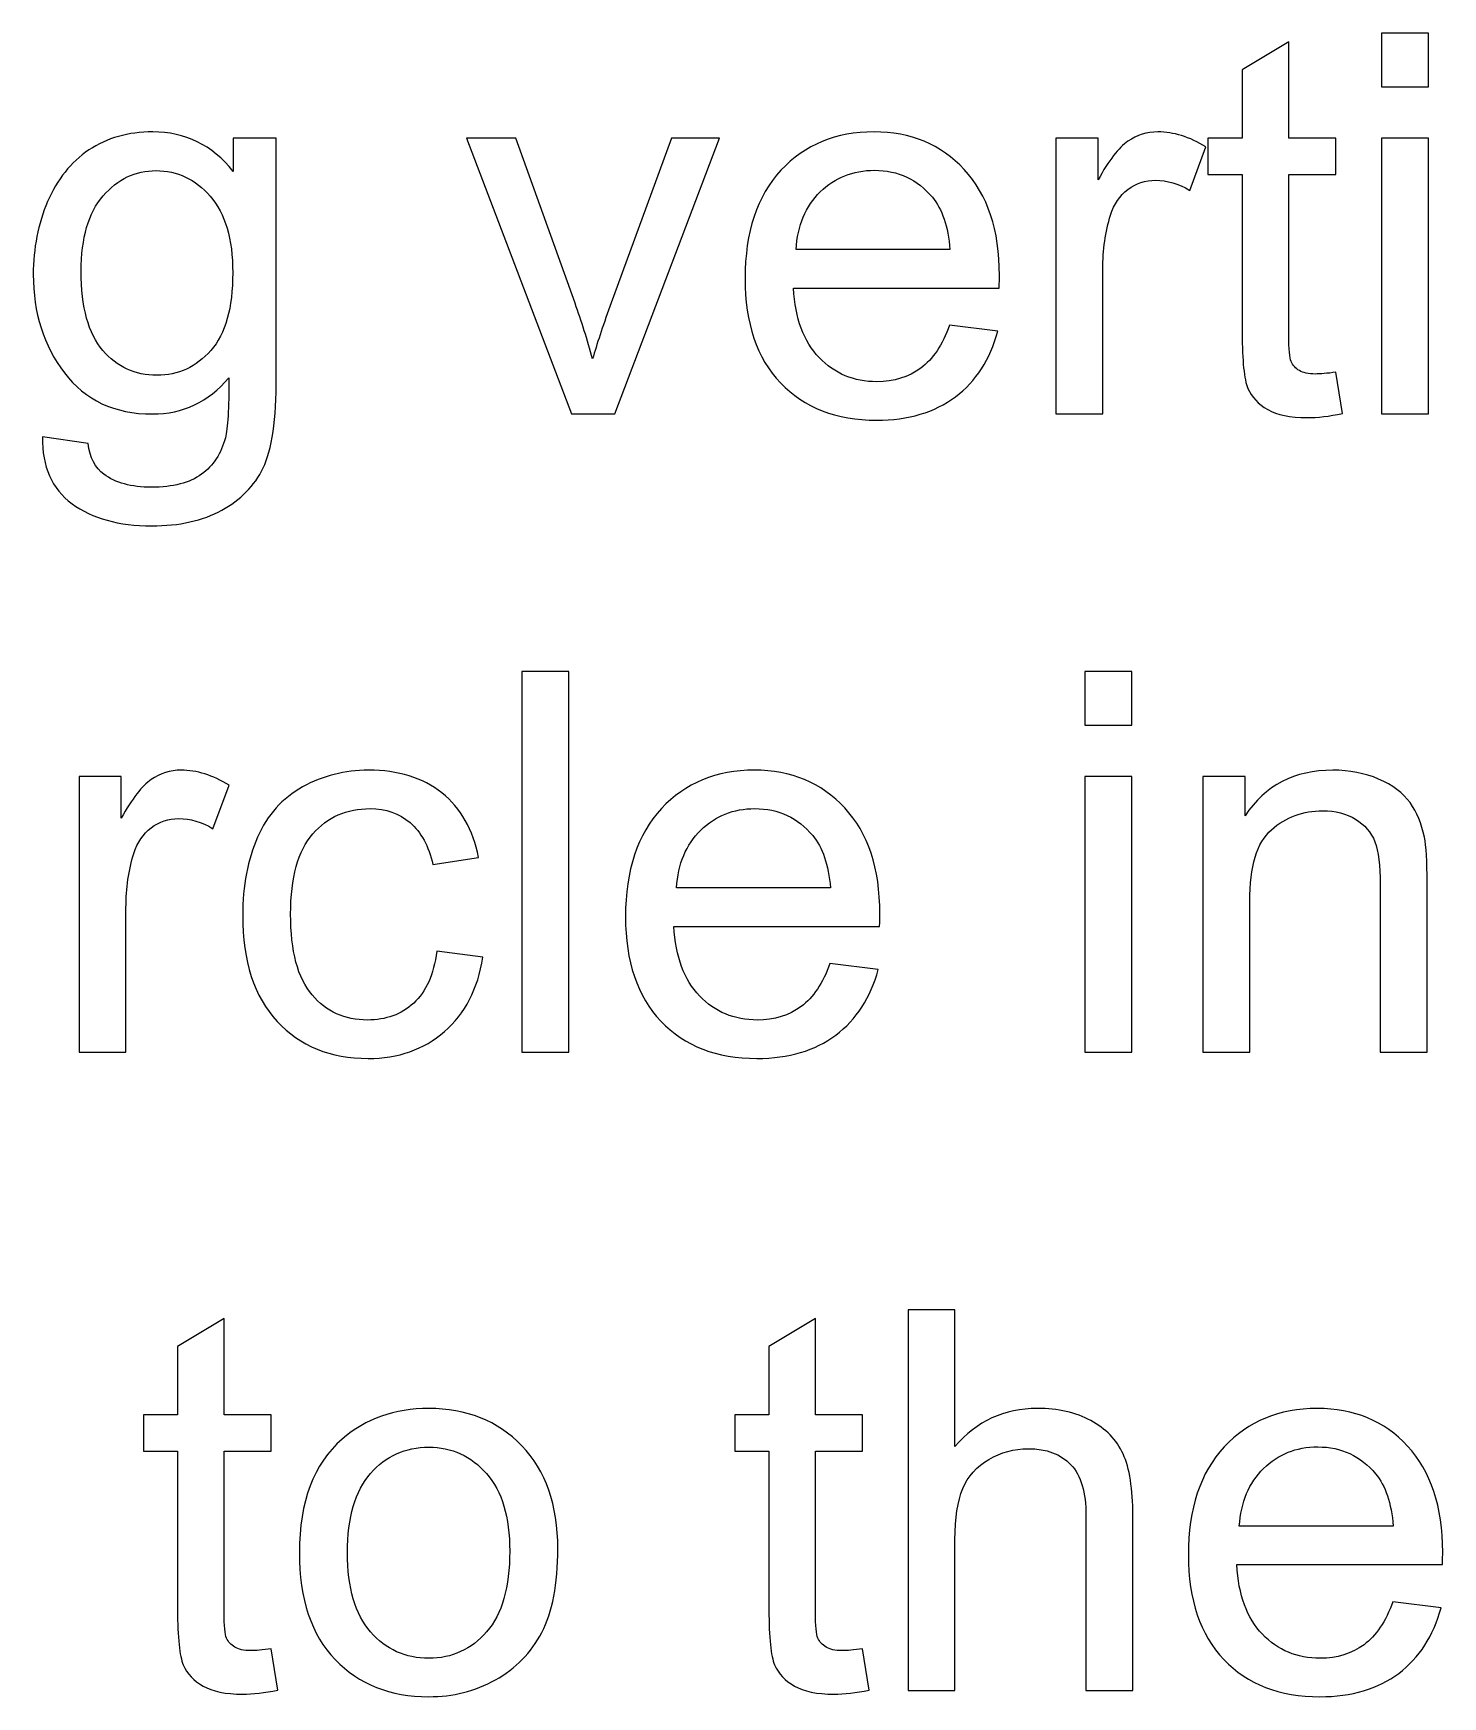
# Model space of a CAD drawing. Header units: centimetres. Extents: x -233 to -82, y 123 to 153.
# Drawn here: x -165.682 to -164.748, y 148.285 to 149.388 of the extents above; entities that cross this region are included whole.
import ezdxf

# ---------------------------------------------------------------- set-up
doc = ezdxf.new("R2010")
doc.units = ezdxf.units.CM
doc.header["$MEASUREMENT"] = 0
doc.layers.add('layer 1', color=7, linetype='Continuous')

msp = doc.modelspace()

# ---------------------------------------------------------------- linework, layer by layer
at = {"layer": 'layer 1'}
for points, knots in [([(-164.788, 149.35285), (-164.788, 149.35285), (-164.788, 149.38845), (-164.788, 149.38845), (-164.788, 149.38845), (-164.788, 149.38845), (-164.757, 149.38845), (-164.757, 149.38845), (-164.757, 149.38845), (-164.757, 149.38845), (-164.757, 149.35285), (-164.757, 149.35285), (-164.757, 149.35285), (-164.757, 149.35285), (-164.788, 149.35285), (-164.788, 149.35285)], [0, 0, 0, 0, 0.2, 0.2, 0.2, 0.2, 0.4, 0.4, 0.4, 0.4, 0.6, 0.6, 0.6, 0.6, 1, 1, 1, 1]), ([(-164.8184, 149.16365), (-164.8184, 149.16365), (-164.814, 149.13625), (-164.814, 149.13625), (-164.814, 149.13625), (-164.8227, 149.13445), (-164.8305, 149.13355), (-164.8374, 149.13355), (-164.8374, 149.13355), (-164.8487, 149.13355), (-164.8574, 149.13535), (-164.8636, 149.13895), (-164.8636, 149.13895), (-164.8698, 149.14245), (-164.8742, 149.14715), (-164.8767, 149.15295), (-164.8767, 149.15295), (-164.8792, 149.15875), (-164.8805, 149.17095), (-164.8805, 149.18955), (-164.8805, 149.18955), (-164.8805, 149.18955), (-164.8805, 149.29475), (-164.8805, 149.29475), (-164.8805, 149.29475), (-164.8805, 149.29475), (-164.9032, 149.29475), (-164.9032, 149.29475), (-164.9032, 149.29475), (-164.9032, 149.29475), (-164.9032, 149.31885), (-164.9032, 149.31885), (-164.9032, 149.31885), (-164.9032, 149.31885), (-164.8805, 149.31885), (-164.8805, 149.31885), (-164.8805, 149.31885), (-164.8805, 149.31885), (-164.8805, 149.36415), (-164.8805, 149.36415), (-164.8805, 149.36415), (-164.8805, 149.36415), (-164.8496, 149.38275), (-164.8496, 149.38275), (-164.8496, 149.38275), (-164.8496, 149.38275), (-164.8496, 149.31885), (-164.8496, 149.31885), (-164.8496, 149.31885), (-164.8496, 149.31885), (-164.8184, 149.31885), (-164.8184, 149.31885), (-164.8184, 149.31885), (-164.8184, 149.31885), (-164.8184, 149.29475), (-164.8184, 149.29475), (-164.8184, 149.29475), (-164.8184, 149.29475), (-164.8496, 149.29475), (-164.8496, 149.29475), (-164.8496, 149.29475), (-164.8496, 149.29475), (-164.8496, 149.18775), (-164.8496, 149.18775), (-164.8496, 149.18775), (-164.8496, 149.17895), (-164.8491, 149.17325), (-164.848, 149.17075), (-164.848, 149.17075), (-164.8469, 149.16825), (-164.8451, 149.16625), (-164.8426, 149.16475), (-164.8426, 149.16475), (-164.8401, 149.16325), (-164.8366, 149.16245), (-164.8321, 149.16245), (-164.8321, 149.16245), (-164.8286, 149.16245), (-164.8241, 149.16285), (-164.8184, 149.16365)], [0, 0, 0, 0, 0.047619, 0.047619, 0.047619, 0.047619, 0.0952381, 0.0952381, 0.0952381, 0.0952381, 0.1428571, 0.1428571, 0.1428571, 0.1428571, 0.1904762, 0.1904762, 0.1904762, 0.1904762, 0.2380952, 0.2380952, 0.2380952, 0.2380952, 0.2857143, 0.2857143, 0.2857143, 0.2857143, 0.3333333, 0.3333333, 0.3333333, 0.3333333, 0.3809524, 0.3809524, 0.3809524, 0.3809524, 0.4285714, 0.4285714, 0.4285714, 0.4285714, 0.4761905, 0.4761905, 0.4761905, 0.4761905, 0.5238095, 0.5238095, 0.5238095, 0.5238095, 0.5714286, 0.5714286, 0.5714286, 0.5714286, 0.6190476, 0.6190476, 0.6190476, 0.6190476, 0.6666667, 0.6666667, 0.6666667, 0.6666667, 0.7142857, 0.7142857, 0.7142857, 0.7142857, 0.7619048, 0.7619048, 0.7619048, 0.7619048, 0.8095238, 0.8095238, 0.8095238, 0.8095238, 0.8571429, 0.8571429, 0.8571429, 0.8571429, 0.9047619, 0.9047619, 0.9047619, 0.9047619, 1, 1, 1, 1]), ([(-165.6761, 149.12075), (-165.6761, 149.12075), (-165.646, 149.11635), (-165.646, 149.11635), (-165.646, 149.11635), (-165.6447, 149.10705), (-165.6412, 149.10025), (-165.6355, 149.09595), (-165.6355, 149.09595), (-165.6278, 149.09025), (-165.6173, 149.08735), (-165.604, 149.08735), (-165.604, 149.08735), (-165.5896, 149.08735), (-165.5785, 149.09025), (-165.5707, 149.09595), (-165.5707, 149.09595), (-165.5629, 149.10165), (-165.5576, 149.10975), (-165.5549, 149.12015), (-165.5549, 149.12015), (-165.5533, 149.12645), (-165.5525, 149.13965), (-165.5526, 149.15985), (-165.5526, 149.15985), (-165.5661, 149.14395), (-165.583, 149.13595), (-165.6033, 149.13595), (-165.6033, 149.13595), (-165.6284, 149.13595), (-165.6479, 149.14505), (-165.6616, 149.16315), (-165.6616, 149.16315), (-165.6754, 149.18125), (-165.6823, 149.20305), (-165.6823, 149.22845), (-165.6823, 149.22845), (-165.6823, 149.24595), (-165.6791, 149.26205), (-165.6728, 149.27685), (-165.6728, 149.27685), (-165.6665, 149.29155), (-165.6574, 149.30295), (-165.6454, 149.31105), (-165.6454, 149.31105), (-165.6334, 149.31905), (-165.6193, 149.32305), (-165.6031, 149.32305), (-165.6031, 149.32305), (-165.5815, 149.32305), (-165.5637, 149.31435), (-165.5497, 149.29685), (-165.5497, 149.29685), (-165.5497, 149.29685), (-165.5497, 149.31885), (-165.5497, 149.31885), (-165.5497, 149.31885), (-165.5497, 149.31885), (-165.5211, 149.31885), (-165.5211, 149.31885), (-165.5211, 149.31885), (-165.5211, 149.31885), (-165.5211, 149.16075), (-165.5211, 149.16075), (-165.5211, 149.16075), (-165.5211, 149.13225), (-165.524, 149.11205), (-165.5298, 149.10015), (-165.5298, 149.10015), (-165.5356, 149.08825), (-165.5448, 149.07895), (-165.5573, 149.07205), (-165.5573, 149.07205), (-165.5699, 149.06515), (-165.5854, 149.06175), (-165.6038, 149.06175), (-165.6038, 149.06175), (-165.6256, 149.06175), (-165.6432, 149.06665), (-165.6566, 149.07645), (-165.6566, 149.07645), (-165.6701, 149.08625), (-165.6766, 149.10105), (-165.6761, 149.12075)], [0, 0, 0, 0, 0.0454545, 0.0454545, 0.0454545, 0.0454545, 0.0909091, 0.0909091, 0.0909091, 0.0909091, 0.1363636, 0.1363636, 0.1363636, 0.1363636, 0.1818182, 0.1818182, 0.1818182, 0.1818182, 0.2272727, 0.2272727, 0.2272727, 0.2272727, 0.2727273, 0.2727273, 0.2727273, 0.2727273, 0.3181818, 0.3181818, 0.3181818, 0.3181818, 0.3636364, 0.3636364, 0.3636364, 0.3636364, 0.4090909, 0.4090909, 0.4090909, 0.4090909, 0.4545455, 0.4545455, 0.4545455, 0.4545455, 0.5, 0.5, 0.5, 0.5, 0.5454545, 0.5454545, 0.5454545, 0.5454545, 0.5909091, 0.5909091, 0.5909091, 0.5909091, 0.6363636, 0.6363636, 0.6363636, 0.6363636, 0.6818182, 0.6818182, 0.6818182, 0.6818182, 0.7272727, 0.7272727, 0.7272727, 0.7272727, 0.7727273, 0.7727273, 0.7727273, 0.7727273, 0.8181818, 0.8181818, 0.8181818, 0.8181818, 0.8636364, 0.8636364, 0.8636364, 0.8636364, 0.9090909, 0.9090909, 0.9090909, 0.9090909, 1, 1, 1, 1]), ([(-165.3254, 149.13595), (-165.3254, 149.13595), (-165.395, 149.31885), (-165.395, 149.31885), (-165.395, 149.31885), (-165.395, 149.31885), (-165.3623, 149.31885), (-165.3623, 149.31885), (-165.3623, 149.31885), (-165.3623, 149.31885), (-165.323, 149.20935), (-165.323, 149.20935), (-165.323, 149.20935), (-165.3187, 149.19745), (-165.3148, 149.18515), (-165.3113, 149.17245), (-165.3113, 149.17245), (-165.3086, 149.18215), (-165.3047, 149.19375), (-165.2998, 149.20725), (-165.2998, 149.20725), (-165.2998, 149.20725), (-165.2591, 149.31885), (-165.2591, 149.31885), (-165.2591, 149.31885), (-165.2591, 149.31885), (-165.2272, 149.31885), (-165.2272, 149.31885), (-165.2272, 149.31885), (-165.2272, 149.31885), (-165.2965, 149.13595), (-165.2965, 149.13595), (-165.2965, 149.13595), (-165.2965, 149.13595), (-165.3254, 149.13595), (-165.3254, 149.13595)], [0, 0, 0, 0, 0.1, 0.1, 0.1, 0.1, 0.2, 0.2, 0.2, 0.2, 0.3, 0.3, 0.3, 0.3, 0.4, 0.4, 0.4, 0.4, 0.5, 0.5, 0.5, 0.5, 0.6, 0.6, 0.6, 0.6, 0.7, 0.7, 0.7, 0.7, 0.8, 0.8, 0.8, 0.8, 1, 1, 1, 1]), ([(-165.0746, 149.19485), (-165.0746, 149.19485), (-165.0426, 149.19085), (-165.0426, 149.19085), (-165.0426, 149.19085), (-165.0477, 149.17215), (-165.057, 149.15765), (-165.0707, 149.14735), (-165.0707, 149.14735), (-165.0844, 149.13705), (-165.1018, 149.13185), (-165.123, 149.13185), (-165.123, 149.13185), (-165.1498, 149.13185), (-165.171, 149.14005), (-165.1867, 149.15655), (-165.1867, 149.15655), (-165.2024, 149.17305), (-165.2102, 149.19615), (-165.2102, 149.22585), (-165.2102, 149.22585), (-165.2102, 149.25665), (-165.2023, 149.28055), (-165.1864, 149.29755), (-165.1864, 149.29755), (-165.1705, 149.31455), (-165.15, 149.32305), (-165.1247, 149.32305), (-165.1247, 149.32305), (-165.1003, 149.32305), (-165.0803, 149.31475), (-165.0648, 149.29805), (-165.0648, 149.29805), (-165.0493, 149.28135), (-165.0415, 149.25795), (-165.0415, 149.22775), (-165.0415, 149.22775), (-165.0415, 149.22595), (-165.0416, 149.22315), (-165.0417, 149.21945), (-165.0417, 149.21945), (-165.0417, 149.21945), (-165.1781, 149.21945), (-165.1781, 149.21945), (-165.1781, 149.21945), (-165.177, 149.19935), (-165.1713, 149.18405), (-165.1611, 149.17335), (-165.1611, 149.17335), (-165.1509, 149.16265), (-165.1381, 149.15735), (-165.1228, 149.15735), (-165.1228, 149.15735), (-165.1115, 149.15735), (-165.1018, 149.16035), (-165.0937, 149.16635), (-165.0937, 149.16635), (-165.0857, 149.17225), (-165.0793, 149.18175), (-165.0746, 149.19485)], [0, 0, 0, 0, 0.0625, 0.0625, 0.0625, 0.0625, 0.125, 0.125, 0.125, 0.125, 0.1875, 0.1875, 0.1875, 0.1875, 0.25, 0.25, 0.25, 0.25, 0.3125, 0.3125, 0.3125, 0.3125, 0.375, 0.375, 0.375, 0.375, 0.4375, 0.4375, 0.4375, 0.4375, 0.5, 0.5, 0.5, 0.5, 0.5625, 0.5625, 0.5625, 0.5625, 0.625, 0.625, 0.625, 0.625, 0.6875, 0.6875, 0.6875, 0.6875, 0.75, 0.75, 0.75, 0.75, 0.8125, 0.8125, 0.8125, 0.8125, 0.875, 0.875, 0.875, 0.875, 1, 1, 1, 1]), ([(-165.004, 149.13595), (-165.004, 149.13595), (-165.004, 149.31885), (-165.004, 149.31885), (-165.004, 149.31885), (-165.004, 149.31885), (-164.9761, 149.31885), (-164.9761, 149.31885), (-164.9761, 149.31885), (-164.9761, 149.31885), (-164.9761, 149.29115), (-164.9761, 149.29115), (-164.9761, 149.29115), (-164.969, 149.30415), (-164.9624, 149.31275), (-164.9563, 149.31685), (-164.9563, 149.31685), (-164.9503, 149.32095), (-164.9437, 149.32305), (-164.9365, 149.32305), (-164.9365, 149.32305), (-164.926, 149.32305), (-164.9154, 149.31975), (-164.9046, 149.31305), (-164.9046, 149.31305), (-164.9046, 149.31305), (-164.9153, 149.28425), (-164.9153, 149.28425), (-164.9153, 149.28425), (-164.9228, 149.28875), (-164.9304, 149.29095), (-164.938, 149.29095), (-164.938, 149.29095), (-164.9448, 149.29095), (-164.9509, 149.28895), (-164.9563, 149.28485), (-164.9563, 149.28485), (-164.9617, 149.28075), (-164.9655, 149.27515), (-164.9678, 149.26785), (-164.9678, 149.26785), (-164.9713, 149.25685), (-164.973, 149.24485), (-164.973, 149.23175), (-164.973, 149.23175), (-164.973, 149.23175), (-164.973, 149.13595), (-164.973, 149.13595), (-164.973, 149.13595), (-164.973, 149.13595), (-165.004, 149.13595), (-165.004, 149.13595)], [0, 0, 0, 0, 0.0714286, 0.0714286, 0.0714286, 0.0714286, 0.1428571, 0.1428571, 0.1428571, 0.1428571, 0.2142857, 0.2142857, 0.2142857, 0.2142857, 0.2857143, 0.2857143, 0.2857143, 0.2857143, 0.3571429, 0.3571429, 0.3571429, 0.3571429, 0.4285714, 0.4285714, 0.4285714, 0.4285714, 0.5, 0.5, 0.5, 0.5, 0.5714286, 0.5714286, 0.5714286, 0.5714286, 0.6428571, 0.6428571, 0.6428571, 0.6428571, 0.7142857, 0.7142857, 0.7142857, 0.7142857, 0.7857143, 0.7857143, 0.7857143, 0.7857143, 0.8571429, 0.8571429, 0.8571429, 0.8571429, 1, 1, 1, 1]), ([(-164.788, 149.13595), (-164.788, 149.13595), (-164.788, 149.31885), (-164.788, 149.31885), (-164.788, 149.31885), (-164.788, 149.31885), (-164.757, 149.31885), (-164.757, 149.31885), (-164.757, 149.31885), (-164.757, 149.31885), (-164.757, 149.13595), (-164.757, 149.13595), (-164.757, 149.13595), (-164.757, 149.13595), (-164.788, 149.13595), (-164.788, 149.13595)], [0, 0, 0, 0, 0.2, 0.2, 0.2, 0.2, 0.4, 0.4, 0.4, 0.4, 0.6, 0.6, 0.6, 0.6, 1, 1, 1, 1]), ([(-165.6505, 149.23065), (-165.6505, 149.20665), (-165.6457, 149.18915), (-165.6362, 149.17815), (-165.6362, 149.17815), (-165.6267, 149.16715), (-165.6147, 149.16165), (-165.6003, 149.16165), (-165.6003, 149.16165), (-165.5861, 149.16165), (-165.5742, 149.16715), (-165.5645, 149.17815), (-165.5645, 149.17815), (-165.5548, 149.18905), (-165.55, 149.20625), (-165.55, 149.22965), (-165.55, 149.22965), (-165.55, 149.25205), (-165.555, 149.26895), (-165.5649, 149.28035), (-165.5649, 149.28035), (-165.5748, 149.29165), (-165.5868, 149.29735), (-165.6009, 149.29735), (-165.6009, 149.29735), (-165.6146, 149.29735), (-165.6263, 149.29175), (-165.636, 149.28055), (-165.636, 149.28055), (-165.6457, 149.26935), (-165.6505, 149.25275), (-165.6505, 149.23065)], [0, 0, 0, 0, 0.1111111, 0.1111111, 0.1111111, 0.1111111, 0.2222222, 0.2222222, 0.2222222, 0.2222222, 0.3333333, 0.3333333, 0.3333333, 0.3333333, 0.4444444, 0.4444444, 0.4444444, 0.4444444, 0.5555556, 0.5555556, 0.5555556, 0.5555556, 0.6666667, 0.6666667, 0.6666667, 0.6666667, 0.7777778, 0.7777778, 0.7777778, 0.7777778, 1, 1, 1, 1]), ([(-165.1764, 149.24495), (-165.1764, 149.24495), (-165.0743, 149.24495), (-165.0743, 149.24495), (-165.0743, 149.24495), (-165.0756, 149.26035), (-165.0795, 149.27195), (-165.086, 149.27965), (-165.086, 149.27965), (-165.0959, 149.29155), (-165.1087, 149.29755), (-165.1244, 149.29755), (-165.1244, 149.29755), (-165.1387, 149.29755), (-165.1506, 149.29275), (-165.1603, 149.28325), (-165.1603, 149.28325), (-165.17, 149.27375), (-165.1754, 149.26095), (-165.1764, 149.24495)], [0, 0, 0, 0, 0.1666667, 0.1666667, 0.1666667, 0.1666667, 0.3333333, 0.3333333, 0.3333333, 0.3333333, 0.5, 0.5, 0.5, 0.5, 0.6666667, 0.6666667, 0.6666667, 0.6666667, 1, 1, 1, 1]), ([(-165.3582, 148.71261), (-165.3582, 148.71261), (-165.3582, 148.96511), (-165.3582, 148.96511), (-165.3582, 148.96511), (-165.3582, 148.96511), (-165.3272, 148.96511), (-165.3272, 148.96511), (-165.3272, 148.96511), (-165.3272, 148.96511), (-165.3272, 148.71261), (-165.3272, 148.71261), (-165.3272, 148.71261), (-165.3272, 148.71261), (-165.3582, 148.71261), (-165.3582, 148.71261)], [0, 0, 0, 0, 0.2, 0.2, 0.2, 0.2, 0.4, 0.4, 0.4, 0.4, 0.6, 0.6, 0.6, 0.6, 1, 1, 1, 1]), ([(-164.9848, 148.92951), (-164.9848, 148.92951), (-164.9848, 148.96511), (-164.9848, 148.96511), (-164.9848, 148.96511), (-164.9848, 148.96511), (-164.9538, 148.96511), (-164.9538, 148.96511), (-164.9538, 148.96511), (-164.9538, 148.96511), (-164.9538, 148.92951), (-164.9538, 148.92951), (-164.9538, 148.92951), (-164.9538, 148.92951), (-164.9848, 148.92951), (-164.9848, 148.92951)], [0, 0, 0, 0, 0.2, 0.2, 0.2, 0.2, 0.4, 0.4, 0.4, 0.4, 0.6, 0.6, 0.6, 0.6, 1, 1, 1, 1]), ([(-165.6518, 148.71261), (-165.6518, 148.71261), (-165.6518, 148.89551), (-165.6518, 148.89551), (-165.6518, 148.89551), (-165.6518, 148.89551), (-165.6239, 148.89551), (-165.6239, 148.89551), (-165.6239, 148.89551), (-165.6239, 148.89551), (-165.6239, 148.86781), (-165.6239, 148.86781), (-165.6239, 148.86781), (-165.6168, 148.88081), (-165.6102, 148.88941), (-165.6041, 148.89351), (-165.6041, 148.89351), (-165.5981, 148.89761), (-165.5915, 148.89971), (-165.5843, 148.89971), (-165.5843, 148.89971), (-165.5738, 148.89971), (-165.5632, 148.89641), (-165.5524, 148.88971), (-165.5524, 148.88971), (-165.5524, 148.88971), (-165.5631, 148.86091), (-165.5631, 148.86091), (-165.5631, 148.86091), (-165.5706, 148.86541), (-165.5782, 148.86761), (-165.5858, 148.86761), (-165.5858, 148.86761), (-165.5926, 148.86761), (-165.5987, 148.86561), (-165.6041, 148.86151), (-165.6041, 148.86151), (-165.6095, 148.85741), (-165.6133, 148.85181), (-165.6156, 148.84451), (-165.6156, 148.84451), (-165.6191, 148.83351), (-165.6208, 148.82151), (-165.6208, 148.80841), (-165.6208, 148.80841), (-165.6208, 148.80841), (-165.6208, 148.71261), (-165.6208, 148.71261), (-165.6208, 148.71261), (-165.6208, 148.71261), (-165.6518, 148.71261), (-165.6518, 148.71261)], [0, 0, 0, 0, 0.0714286, 0.0714286, 0.0714286, 0.0714286, 0.1428571, 0.1428571, 0.1428571, 0.1428571, 0.2142857, 0.2142857, 0.2142857, 0.2142857, 0.2857143, 0.2857143, 0.2857143, 0.2857143, 0.3571429, 0.3571429, 0.3571429, 0.3571429, 0.4285714, 0.4285714, 0.4285714, 0.4285714, 0.5, 0.5, 0.5, 0.5, 0.5714286, 0.5714286, 0.5714286, 0.5714286, 0.6428571, 0.6428571, 0.6428571, 0.6428571, 0.7142857, 0.7142857, 0.7142857, 0.7142857, 0.7857143, 0.7857143, 0.7857143, 0.7857143, 0.8571429, 0.8571429, 0.8571429, 0.8571429, 1, 1, 1, 1]), ([(-165.4146, 148.77961), (-165.4146, 148.77961), (-165.3841, 148.77561), (-165.3841, 148.77561), (-165.3841, 148.77561), (-165.3874, 148.75461), (-165.3959, 148.73821), (-165.4096, 148.72631), (-165.4096, 148.72631), (-165.4233, 148.71441), (-165.4402, 148.70851), (-165.4602, 148.70851), (-165.4602, 148.70851), (-165.4853, 148.70851), (-165.5054, 148.71671), (-165.5206, 148.73311), (-165.5206, 148.73311), (-165.5358, 148.74941), (-165.5434, 148.77291), (-165.5434, 148.80341), (-165.5434, 148.80341), (-165.5434, 148.82311), (-165.5401, 148.84041), (-165.5336, 148.85521), (-165.5336, 148.85521), (-165.5271, 148.87001), (-165.5171, 148.88111), (-165.5037, 148.88861), (-165.5037, 148.88861), (-165.4903, 148.89601), (-165.4757, 148.89971), (-165.46, 148.89971), (-165.46, 148.89971), (-165.4401, 148.89971), (-165.4239, 148.89471), (-165.4113, 148.88461), (-165.4113, 148.88461), (-165.3987, 148.87451), (-165.3906, 148.86031), (-165.387, 148.84181), (-165.387, 148.84181), (-165.387, 148.84181), (-165.4172, 148.83711), (-165.4172, 148.83711), (-165.4172, 148.83711), (-165.4201, 148.84941), (-165.4251, 148.85871), (-165.4324, 148.86491), (-165.4324, 148.86491), (-165.4397, 148.87111), (-165.4485, 148.87421), (-165.4588, 148.87421), (-165.4588, 148.87421), (-165.4745, 148.87421), (-165.4872, 148.86861), (-165.4969, 148.85741), (-165.4969, 148.85741), (-165.5067, 148.84621), (-165.5116, 148.82851), (-165.5116, 148.80421), (-165.5116, 148.80421), (-165.5116, 148.77971), (-165.5069, 148.76181), (-165.4974, 148.75071), (-165.4974, 148.75071), (-165.488, 148.73961), (-165.4757, 148.73401), (-165.4606, 148.73401), (-165.4606, 148.73401), (-165.4484, 148.73401), (-165.4382, 148.73771), (-165.43, 148.74521), (-165.43, 148.74521), (-165.4219, 148.75271), (-165.4167, 148.76411), (-165.4146, 148.77961)], [0, 0, 0, 0, 0.05, 0.05, 0.05, 0.05, 0.1, 0.1, 0.1, 0.1, 0.15, 0.15, 0.15, 0.15, 0.2, 0.2, 0.2, 0.2, 0.25, 0.25, 0.25, 0.25, 0.3, 0.3, 0.3, 0.3, 0.35, 0.35, 0.35, 0.35, 0.4, 0.4, 0.4, 0.4, 0.45, 0.45, 0.45, 0.45, 0.5, 0.5, 0.5, 0.5, 0.55, 0.55, 0.55, 0.55, 0.6, 0.6, 0.6, 0.6, 0.65, 0.65, 0.65, 0.65, 0.7, 0.7, 0.7, 0.7, 0.75, 0.75, 0.75, 0.75, 0.8, 0.8, 0.8, 0.8, 0.85, 0.85, 0.85, 0.85, 0.9, 0.9, 0.9, 0.9, 1, 1, 1, 1]), ([(-165.1539, 148.77151), (-165.1539, 148.77151), (-165.1219, 148.76751), (-165.1219, 148.76751), (-165.1219, 148.76751), (-165.127, 148.74881), (-165.1363, 148.73431), (-165.15, 148.72401), (-165.15, 148.72401), (-165.1637, 148.71371), (-165.1811, 148.70851), (-165.2023, 148.70851), (-165.2023, 148.70851), (-165.2291, 148.70851), (-165.2503, 148.71671), (-165.266, 148.73321), (-165.266, 148.73321), (-165.2817, 148.74971), (-165.2895, 148.77281), (-165.2895, 148.80251), (-165.2895, 148.80251), (-165.2895, 148.83331), (-165.2816, 148.85721), (-165.2657, 148.87421), (-165.2657, 148.87421), (-165.2498, 148.89121), (-165.2293, 148.89971), (-165.204, 148.89971), (-165.204, 148.89971), (-165.1796, 148.89971), (-165.1596, 148.89141), (-165.1441, 148.87471), (-165.1441, 148.87471), (-165.1286, 148.85801), (-165.1208, 148.83461), (-165.1208, 148.80441), (-165.1208, 148.80441), (-165.1208, 148.80261), (-165.1209, 148.79981), (-165.121, 148.79611), (-165.121, 148.79611), (-165.121, 148.79611), (-165.2574, 148.79611), (-165.2574, 148.79611), (-165.2574, 148.79611), (-165.2563, 148.77601), (-165.2506, 148.76071), (-165.2404, 148.75001), (-165.2404, 148.75001), (-165.2302, 148.73931), (-165.2174, 148.73401), (-165.2021, 148.73401), (-165.2021, 148.73401), (-165.1908, 148.73401), (-165.1811, 148.73701), (-165.173, 148.74301), (-165.173, 148.74301), (-165.165, 148.74891), (-165.1586, 148.75841), (-165.1539, 148.77151)], [0, 0, 0, 0, 0.0625, 0.0625, 0.0625, 0.0625, 0.125, 0.125, 0.125, 0.125, 0.1875, 0.1875, 0.1875, 0.1875, 0.25, 0.25, 0.25, 0.25, 0.3125, 0.3125, 0.3125, 0.3125, 0.375, 0.375, 0.375, 0.375, 0.4375, 0.4375, 0.4375, 0.4375, 0.5, 0.5, 0.5, 0.5, 0.5625, 0.5625, 0.5625, 0.5625, 0.625, 0.625, 0.625, 0.625, 0.6875, 0.6875, 0.6875, 0.6875, 0.75, 0.75, 0.75, 0.75, 0.8125, 0.8125, 0.8125, 0.8125, 0.875, 0.875, 0.875, 0.875, 1, 1, 1, 1]), ([(-164.9065, 148.71261), (-164.9065, 148.71261), (-164.9065, 148.89551), (-164.9065, 148.89551), (-164.9065, 148.89551), (-164.9065, 148.89551), (-164.8786, 148.89551), (-164.8786, 148.89551), (-164.8786, 148.89551), (-164.8786, 148.89551), (-164.8786, 148.86951), (-164.8786, 148.86951), (-164.8786, 148.86951), (-164.8652, 148.88961), (-164.8458, 148.89971), (-164.8204, 148.89971), (-164.8204, 148.89971), (-164.8094, 148.89971), (-164.7993, 148.89771), (-164.79, 148.89381), (-164.79, 148.89381), (-164.7807, 148.88981), (-164.7738, 148.88461), (-164.7692, 148.87821), (-164.7692, 148.87821), (-164.7647, 148.87171), (-164.7615, 148.86411), (-164.7596, 148.85521), (-164.7596, 148.85521), (-164.7585, 148.84951), (-164.7579, 148.83941), (-164.7579, 148.82511), (-164.7579, 148.82511), (-164.7579, 148.82511), (-164.7579, 148.71261), (-164.7579, 148.71261), (-164.7579, 148.71261), (-164.7579, 148.71261), (-164.7889, 148.71261), (-164.7889, 148.71261), (-164.7889, 148.71261), (-164.7889, 148.71261), (-164.7889, 148.82391), (-164.7889, 148.82391), (-164.7889, 148.82391), (-164.7889, 148.83651), (-164.7901, 148.84591), (-164.7925, 148.85221), (-164.7925, 148.85221), (-164.7949, 148.85851), (-164.7992, 148.86351), (-164.8053, 148.86721), (-164.8053, 148.86721), (-164.8115, 148.87091), (-164.8187, 148.87281), (-164.827, 148.87281), (-164.827, 148.87281), (-164.8402, 148.87281), (-164.8516, 148.86861), (-164.8611, 148.86021), (-164.8611, 148.86021), (-164.8707, 148.85181), (-164.8755, 148.83591), (-164.8755, 148.81251), (-164.8755, 148.81251), (-164.8755, 148.81251), (-164.8755, 148.71261), (-164.8755, 148.71261), (-164.8755, 148.71261), (-164.8755, 148.71261), (-164.9065, 148.71261), (-164.9065, 148.71261)], [0, 0, 0, 0, 0.0526316, 0.0526316, 0.0526316, 0.0526316, 0.1052632, 0.1052632, 0.1052632, 0.1052632, 0.1578947, 0.1578947, 0.1578947, 0.1578947, 0.2105263, 0.2105263, 0.2105263, 0.2105263, 0.2631579, 0.2631579, 0.2631579, 0.2631579, 0.3157895, 0.3157895, 0.3157895, 0.3157895, 0.3684211, 0.3684211, 0.3684211, 0.3684211, 0.4210526, 0.4210526, 0.4210526, 0.4210526, 0.4736842, 0.4736842, 0.4736842, 0.4736842, 0.5263158, 0.5263158, 0.5263158, 0.5263158, 0.5789474, 0.5789474, 0.5789474, 0.5789474, 0.6315789, 0.6315789, 0.6315789, 0.6315789, 0.6842105, 0.6842105, 0.6842105, 0.6842105, 0.7368421, 0.7368421, 0.7368421, 0.7368421, 0.7894737, 0.7894737, 0.7894737, 0.7894737, 0.8421053, 0.8421053, 0.8421053, 0.8421053, 0.8947368, 0.8947368, 0.8947368, 0.8947368, 1, 1, 1, 1]), ([(-164.9848, 148.71261), (-164.9848, 148.71261), (-164.9848, 148.89551), (-164.9848, 148.89551), (-164.9848, 148.89551), (-164.9848, 148.89551), (-164.9538, 148.89551), (-164.9538, 148.89551), (-164.9538, 148.89551), (-164.9538, 148.89551), (-164.9538, 148.71261), (-164.9538, 148.71261), (-164.9538, 148.71261), (-164.9538, 148.71261), (-164.9848, 148.71261), (-164.9848, 148.71261)], [0, 0, 0, 0, 0.2, 0.2, 0.2, 0.2, 0.4, 0.4, 0.4, 0.4, 0.6, 0.6, 0.6, 0.6, 1, 1, 1, 1]), ([(-165.2557, 148.82161), (-165.2557, 148.82161), (-165.1536, 148.82161), (-165.1536, 148.82161), (-165.1536, 148.82161), (-165.1549, 148.83701), (-165.1588, 148.84861), (-165.1653, 148.85631), (-165.1653, 148.85631), (-165.1752, 148.86821), (-165.188, 148.87421), (-165.2037, 148.87421), (-165.2037, 148.87421), (-165.218, 148.87421), (-165.2299, 148.86941), (-165.2396, 148.85991), (-165.2396, 148.85991), (-165.2493, 148.85041), (-165.2547, 148.83761), (-165.2557, 148.82161)], [0, 0, 0, 0, 0.1666667, 0.1666667, 0.1666667, 0.1666667, 0.3333333, 0.3333333, 0.3333333, 0.3333333, 0.5, 0.5, 0.5, 0.5, 0.6666667, 0.6666667, 0.6666667, 0.6666667, 1, 1, 1, 1]), ([(-165.5245, 148.31698), (-165.5245, 148.31698), (-165.5201, 148.28958), (-165.5201, 148.28958), (-165.5201, 148.28958), (-165.5288, 148.28778), (-165.5366, 148.28688), (-165.5435, 148.28688), (-165.5435, 148.28688), (-165.5548, 148.28688), (-165.5635, 148.28868), (-165.5697, 148.29228), (-165.5697, 148.29228), (-165.5759, 148.29578), (-165.5803, 148.30048), (-165.5828, 148.30628), (-165.5828, 148.30628), (-165.5853, 148.31208), (-165.5866, 148.32428), (-165.5866, 148.34288), (-165.5866, 148.34288), (-165.5866, 148.34288), (-165.5866, 148.44808), (-165.5866, 148.44808), (-165.5866, 148.44808), (-165.5866, 148.44808), (-165.6093, 148.44808), (-165.6093, 148.44808), (-165.6093, 148.44808), (-165.6093, 148.44808), (-165.6093, 148.47218), (-165.6093, 148.47218), (-165.6093, 148.47218), (-165.6093, 148.47218), (-165.5866, 148.47218), (-165.5866, 148.47218), (-165.5866, 148.47218), (-165.5866, 148.47218), (-165.5866, 148.51748), (-165.5866, 148.51748), (-165.5866, 148.51748), (-165.5866, 148.51748), (-165.5557, 148.53608), (-165.5557, 148.53608), (-165.5557, 148.53608), (-165.5557, 148.53608), (-165.5557, 148.47218), (-165.5557, 148.47218), (-165.5557, 148.47218), (-165.5557, 148.47218), (-165.5245, 148.47218), (-165.5245, 148.47218), (-165.5245, 148.47218), (-165.5245, 148.47218), (-165.5245, 148.44808), (-165.5245, 148.44808), (-165.5245, 148.44808), (-165.5245, 148.44808), (-165.5557, 148.44808), (-165.5557, 148.44808), (-165.5557, 148.44808), (-165.5557, 148.44808), (-165.5557, 148.34108), (-165.5557, 148.34108), (-165.5557, 148.34108), (-165.5557, 148.33228), (-165.5552, 148.32658), (-165.5541, 148.32408), (-165.5541, 148.32408), (-165.553, 148.32158), (-165.5512, 148.31958), (-165.5487, 148.31808), (-165.5487, 148.31808), (-165.5462, 148.31658), (-165.5427, 148.31578), (-165.5382, 148.31578), (-165.5382, 148.31578), (-165.5347, 148.31578), (-165.5302, 148.31618), (-165.5245, 148.31698)], [0, 0, 0, 0, 0.047619, 0.047619, 0.047619, 0.047619, 0.0952381, 0.0952381, 0.0952381, 0.0952381, 0.1428571, 0.1428571, 0.1428571, 0.1428571, 0.1904762, 0.1904762, 0.1904762, 0.1904762, 0.2380952, 0.2380952, 0.2380952, 0.2380952, 0.2857143, 0.2857143, 0.2857143, 0.2857143, 0.3333333, 0.3333333, 0.3333333, 0.3333333, 0.3809524, 0.3809524, 0.3809524, 0.3809524, 0.4285714, 0.4285714, 0.4285714, 0.4285714, 0.4761905, 0.4761905, 0.4761905, 0.4761905, 0.5238095, 0.5238095, 0.5238095, 0.5238095, 0.5714286, 0.5714286, 0.5714286, 0.5714286, 0.6190476, 0.6190476, 0.6190476, 0.6190476, 0.6666667, 0.6666667, 0.6666667, 0.6666667, 0.7142857, 0.7142857, 0.7142857, 0.7142857, 0.7619048, 0.7619048, 0.7619048, 0.7619048, 0.8095238, 0.8095238, 0.8095238, 0.8095238, 0.8571429, 0.8571429, 0.8571429, 0.8571429, 0.9047619, 0.9047619, 0.9047619, 0.9047619, 1, 1, 1, 1]), ([(-165.1323, 148.31698), (-165.1323, 148.31698), (-165.1279, 148.28958), (-165.1279, 148.28958), (-165.1279, 148.28958), (-165.1366, 148.28778), (-165.1444, 148.28688), (-165.1513, 148.28688), (-165.1513, 148.28688), (-165.1626, 148.28688), (-165.1713, 148.28868), (-165.1775, 148.29228), (-165.1775, 148.29228), (-165.1837, 148.29578), (-165.1881, 148.30048), (-165.1906, 148.30628), (-165.1906, 148.30628), (-165.1931, 148.31208), (-165.1944, 148.32428), (-165.1944, 148.34288), (-165.1944, 148.34288), (-165.1944, 148.34288), (-165.1944, 148.44808), (-165.1944, 148.44808), (-165.1944, 148.44808), (-165.1944, 148.44808), (-165.2171, 148.44808), (-165.2171, 148.44808), (-165.2171, 148.44808), (-165.2171, 148.44808), (-165.2171, 148.47218), (-165.2171, 148.47218), (-165.2171, 148.47218), (-165.2171, 148.47218), (-165.1944, 148.47218), (-165.1944, 148.47218), (-165.1944, 148.47218), (-165.1944, 148.47218), (-165.1944, 148.51748), (-165.1944, 148.51748), (-165.1944, 148.51748), (-165.1944, 148.51748), (-165.1635, 148.53608), (-165.1635, 148.53608), (-165.1635, 148.53608), (-165.1635, 148.53608), (-165.1635, 148.47218), (-165.1635, 148.47218), (-165.1635, 148.47218), (-165.1635, 148.47218), (-165.1323, 148.47218), (-165.1323, 148.47218), (-165.1323, 148.47218), (-165.1323, 148.47218), (-165.1323, 148.44808), (-165.1323, 148.44808), (-165.1323, 148.44808), (-165.1323, 148.44808), (-165.1635, 148.44808), (-165.1635, 148.44808), (-165.1635, 148.44808), (-165.1635, 148.44808), (-165.1635, 148.34108), (-165.1635, 148.34108), (-165.1635, 148.34108), (-165.1635, 148.33228), (-165.163, 148.32658), (-165.1619, 148.32408), (-165.1619, 148.32408), (-165.1608, 148.32158), (-165.159, 148.31958), (-165.1565, 148.31808), (-165.1565, 148.31808), (-165.154, 148.31658), (-165.1505, 148.31578), (-165.146, 148.31578), (-165.146, 148.31578), (-165.1425, 148.31578), (-165.138, 148.31618), (-165.1323, 148.31698)], [0, 0, 0, 0, 0.047619, 0.047619, 0.047619, 0.047619, 0.0952381, 0.0952381, 0.0952381, 0.0952381, 0.1428571, 0.1428571, 0.1428571, 0.1428571, 0.1904762, 0.1904762, 0.1904762, 0.1904762, 0.2380952, 0.2380952, 0.2380952, 0.2380952, 0.2857143, 0.2857143, 0.2857143, 0.2857143, 0.3333333, 0.3333333, 0.3333333, 0.3333333, 0.3809524, 0.3809524, 0.3809524, 0.3809524, 0.4285714, 0.4285714, 0.4285714, 0.4285714, 0.4761905, 0.4761905, 0.4761905, 0.4761905, 0.5238095, 0.5238095, 0.5238095, 0.5238095, 0.5714286, 0.5714286, 0.5714286, 0.5714286, 0.6190476, 0.6190476, 0.6190476, 0.6190476, 0.6666667, 0.6666667, 0.6666667, 0.6666667, 0.7142857, 0.7142857, 0.7142857, 0.7142857, 0.7619048, 0.7619048, 0.7619048, 0.7619048, 0.8095238, 0.8095238, 0.8095238, 0.8095238, 0.8571429, 0.8571429, 0.8571429, 0.8571429, 0.9047619, 0.9047619, 0.9047619, 0.9047619, 1, 1, 1, 1]), ([(-165.102, 148.28928), (-165.102, 148.28928), (-165.102, 148.54178), (-165.102, 148.54178), (-165.102, 148.54178), (-165.102, 148.54178), (-165.071, 148.54178), (-165.071, 148.54178), (-165.071, 148.54178), (-165.071, 148.54178), (-165.071, 148.45118), (-165.071, 148.45118), (-165.071, 148.45118), (-165.0565, 148.46798), (-165.0383, 148.47638), (-165.0163, 148.47638), (-165.0163, 148.47638), (-165.0027, 148.47638), (-164.9909, 148.47368), (-164.9809, 148.46838), (-164.9809, 148.46838), (-164.971, 148.46298), (-164.9638, 148.45558), (-164.9595, 148.44618), (-164.9595, 148.44618), (-164.9552, 148.43678), (-164.953, 148.42308), (-164.953, 148.40518), (-164.953, 148.40518), (-164.953, 148.40518), (-164.953, 148.28928), (-164.953, 148.28928), (-164.953, 148.28928), (-164.953, 148.28928), (-164.9841, 148.28928), (-164.9841, 148.28928), (-164.9841, 148.28928), (-164.9841, 148.28928), (-164.9841, 148.40518), (-164.9841, 148.40518), (-164.9841, 148.40518), (-164.9841, 148.42068), (-164.9874, 148.43198), (-164.9941, 148.43908), (-164.9941, 148.43908), (-165.0008, 148.44618), (-165.0103, 148.44968), (-165.0226, 148.44968), (-165.0226, 148.44968), (-165.0318, 148.44968), (-165.0404, 148.44728), (-165.0485, 148.44258), (-165.0485, 148.44258), (-165.0566, 148.43778), (-165.0624, 148.43128), (-165.0658, 148.42318), (-165.0658, 148.42318), (-165.0693, 148.41498), (-165.071, 148.40368), (-165.071, 148.38938), (-165.071, 148.38938), (-165.071, 148.38938), (-165.071, 148.28928), (-165.071, 148.28928), (-165.071, 148.28928), (-165.071, 148.28928), (-165.102, 148.28928), (-165.102, 148.28928)], [0, 0, 0, 0, 0.0555556, 0.0555556, 0.0555556, 0.0555556, 0.1111111, 0.1111111, 0.1111111, 0.1111111, 0.1666667, 0.1666667, 0.1666667, 0.1666667, 0.2222222, 0.2222222, 0.2222222, 0.2222222, 0.2777778, 0.2777778, 0.2777778, 0.2777778, 0.3333333, 0.3333333, 0.3333333, 0.3333333, 0.3888889, 0.3888889, 0.3888889, 0.3888889, 0.4444444, 0.4444444, 0.4444444, 0.4444444, 0.5, 0.5, 0.5, 0.5, 0.5555556, 0.5555556, 0.5555556, 0.5555556, 0.6111111, 0.6111111, 0.6111111, 0.6111111, 0.6666667, 0.6666667, 0.6666667, 0.6666667, 0.7222222, 0.7222222, 0.7222222, 0.7222222, 0.7777778, 0.7777778, 0.7777778, 0.7777778, 0.8333333, 0.8333333, 0.8333333, 0.8333333, 0.8888889, 0.8888889, 0.8888889, 0.8888889, 1, 1, 1, 1]), ([(-165.5058, 148.38078), (-165.5058, 148.41468), (-165.4964, 148.43968), (-165.4775, 148.45598), (-165.4775, 148.45598), (-165.4618, 148.46958), (-165.4426, 148.47638), (-165.42, 148.47638), (-165.42, 148.47638), (-165.3949, 148.47638), (-165.3743, 148.46818), (-165.3583, 148.45168), (-165.3583, 148.45168), (-165.3424, 148.43518), (-165.3344, 148.41238), (-165.3344, 148.38338), (-165.3344, 148.38338), (-165.3344, 148.35978), (-165.3379, 148.34128), (-165.345, 148.32778), (-165.345, 148.32778), (-165.3521, 148.31428), (-165.3623, 148.30388), (-165.3758, 148.29638), (-165.3758, 148.29638), (-165.3893, 148.28888), (-165.4041, 148.28518), (-165.42, 148.28518), (-165.42, 148.28518), (-165.4456, 148.28518), (-165.4663, 148.29338), (-165.4821, 148.30978), (-165.4821, 148.30978), (-165.4979, 148.32618), (-165.5058, 148.34988), (-165.5058, 148.38078)], [0, 0, 0, 0, 0.1, 0.1, 0.1, 0.1, 0.2, 0.2, 0.2, 0.2, 0.3, 0.3, 0.3, 0.3, 0.4, 0.4, 0.4, 0.4, 0.5, 0.5, 0.5, 0.5, 0.6, 0.6, 0.6, 0.6, 0.7, 0.7, 0.7, 0.7, 0.8, 0.8, 0.8, 0.8, 1, 1, 1, 1]), ([(-164.7806, 148.34818), (-164.7806, 148.34818), (-164.7486, 148.34418), (-164.7486, 148.34418), (-164.7486, 148.34418), (-164.7537, 148.32548), (-164.763, 148.31098), (-164.7767, 148.30068), (-164.7767, 148.30068), (-164.7904, 148.29038), (-164.8078, 148.28518), (-164.829, 148.28518), (-164.829, 148.28518), (-164.8558, 148.28518), (-164.877, 148.29338), (-164.8927, 148.30988), (-164.8927, 148.30988), (-164.9084, 148.32638), (-164.9162, 148.34948), (-164.9162, 148.37918), (-164.9162, 148.37918), (-164.9162, 148.40998), (-164.9083, 148.43388), (-164.8924, 148.45088), (-164.8924, 148.45088), (-164.8765, 148.46788), (-164.856, 148.47638), (-164.8307, 148.47638), (-164.8307, 148.47638), (-164.8063, 148.47638), (-164.7863, 148.46808), (-164.7708, 148.45138), (-164.7708, 148.45138), (-164.7553, 148.43468), (-164.7475, 148.41128), (-164.7475, 148.38108), (-164.7475, 148.38108), (-164.7475, 148.37928), (-164.7476, 148.37648), (-164.7477, 148.37278), (-164.7477, 148.37278), (-164.7477, 148.37278), (-164.8841, 148.37278), (-164.8841, 148.37278), (-164.8841, 148.37278), (-164.883, 148.35268), (-164.8773, 148.33738), (-164.8671, 148.32668), (-164.8671, 148.32668), (-164.8569, 148.31598), (-164.8441, 148.31068), (-164.8288, 148.31068), (-164.8288, 148.31068), (-164.8175, 148.31068), (-164.8078, 148.31368), (-164.7997, 148.31968), (-164.7997, 148.31968), (-164.7917, 148.32558), (-164.7853, 148.33508), (-164.7806, 148.34818)], [0, 0, 0, 0, 0.0625, 0.0625, 0.0625, 0.0625, 0.125, 0.125, 0.125, 0.125, 0.1875, 0.1875, 0.1875, 0.1875, 0.25, 0.25, 0.25, 0.25, 0.3125, 0.3125, 0.3125, 0.3125, 0.375, 0.375, 0.375, 0.375, 0.4375, 0.4375, 0.4375, 0.4375, 0.5, 0.5, 0.5, 0.5, 0.5625, 0.5625, 0.5625, 0.5625, 0.625, 0.625, 0.625, 0.625, 0.6875, 0.6875, 0.6875, 0.6875, 0.75, 0.75, 0.75, 0.75, 0.8125, 0.8125, 0.8125, 0.8125, 0.875, 0.875, 0.875, 0.875, 1, 1, 1, 1]), ([(-165.4739, 148.38078), (-165.4739, 148.35728), (-165.4688, 148.33978), (-165.4586, 148.32818), (-165.4586, 148.32818), (-165.4484, 148.31648), (-165.4355, 148.31068), (-165.42, 148.31068), (-165.42, 148.31068), (-165.4046, 148.31068), (-165.3918, 148.31658), (-165.3816, 148.32828), (-165.3816, 148.32828), (-165.3714, 148.33998), (-165.3663, 148.35778), (-165.3663, 148.38178), (-165.3663, 148.38178), (-165.3663, 148.40438), (-165.3714, 148.42148), (-165.3817, 148.43318), (-165.3817, 148.43318), (-165.392, 148.44488), (-165.4047, 148.45068), (-165.42, 148.45068), (-165.42, 148.45068), (-165.4355, 148.45068), (-165.4484, 148.44488), (-165.4586, 148.43328), (-165.4586, 148.43328), (-165.4688, 148.42168), (-165.4739, 148.40418), (-165.4739, 148.38078)], [0, 0, 0, 0, 0.1111111, 0.1111111, 0.1111111, 0.1111111, 0.2222222, 0.2222222, 0.2222222, 0.2222222, 0.3333333, 0.3333333, 0.3333333, 0.3333333, 0.4444444, 0.4444444, 0.4444444, 0.4444444, 0.5555556, 0.5555556, 0.5555556, 0.5555556, 0.6666667, 0.6666667, 0.6666667, 0.6666667, 0.7777778, 0.7777778, 0.7777778, 0.7777778, 1, 1, 1, 1]), ([(-164.8824, 148.39828), (-164.8824, 148.39828), (-164.7803, 148.39828), (-164.7803, 148.39828), (-164.7803, 148.39828), (-164.7816, 148.41368), (-164.7855, 148.42528), (-164.792, 148.43298), (-164.792, 148.43298), (-164.8019, 148.44488), (-164.8147, 148.45088), (-164.8304, 148.45088), (-164.8304, 148.45088), (-164.8447, 148.45088), (-164.8566, 148.44608), (-164.8663, 148.43658), (-164.8663, 148.43658), (-164.876, 148.42708), (-164.8814, 148.41428), (-164.8824, 148.39828)], [0, 0, 0, 0, 0.1666667, 0.1666667, 0.1666667, 0.1666667, 0.3333333, 0.3333333, 0.3333333, 0.3333333, 0.5, 0.5, 0.5, 0.5, 0.6666667, 0.6666667, 0.6666667, 0.6666667, 1, 1, 1, 1])]:
    msp.add_open_spline(points, degree=3, knots=knots, dxfattribs=at)

doc.saveas('drawing.dxf')
